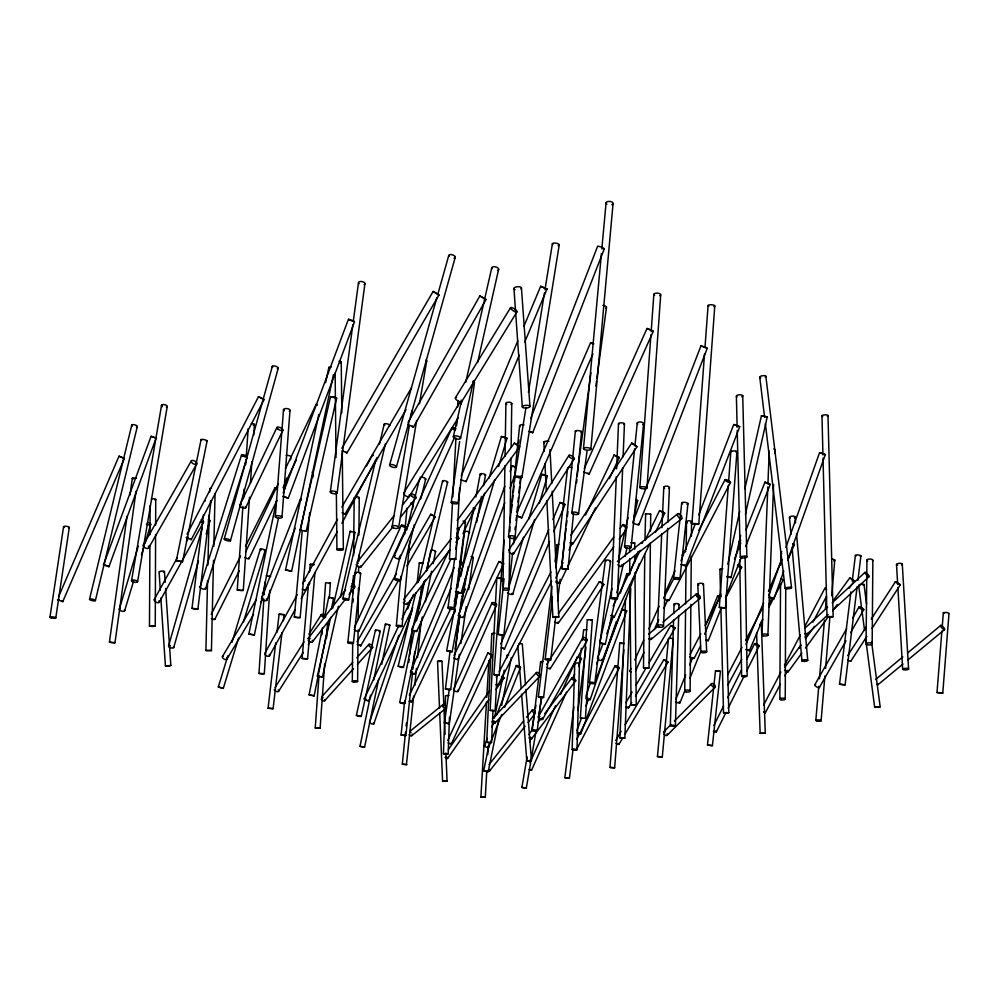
<?xml version="1.0" encoding="UTF-8"?>
<svg xmlns="http://www.w3.org/2000/svg" width="999" height="999" viewBox="0 0 999 999"><rect width="100%" height="100%" fill="white"/><g stroke="black" fill="none" stroke-linecap="round" stroke-linejoin="round"><path stroke-width="1.5" d="M491.545 742.557L486.688 742.357L491.545 742.594L493.007 710.501L490.284 710.426L495.179 710.689L496.99 674.874M149.912 545.417L149.475 626.086L152.859 626.473L155.257 625.986L155.594 534.54M155.632 525.362L155.744 499.375M468.256 566.558L452.16 651.698L450.274 651.823L446.653 650.699L457.917 591.445M502.272 634.715L499.275 675.087L495.529 675.349L493.868 674.662L504.008 540.047M675.124 627.946L670.779 625.436L675.112 627.984L635.601 695.878M785.239 698.963L785.751 587.474M103.534 564.735L151.086 436.301L156.106 438.086L108.941 566.708L103.409 564.922M149.962 534.715L150.112 505.656M779.819 699.163L780.556 583.703M780.681 565.022L780.756 552.572M149.475 626.086L155.207 625.911M357.617 681.418L358.054 631.593M358.166 619.143L358.441 587.999M358.591 572.439L358.641 566.208M358.678 561.538L358.741 555.307M358.916 535.077L359.253 497.714M690.122 691.233L690.858 604.395M690.908 598.201L691.271 556.331M691.445 536.176L691.558 522.215M872.164 644.005A3.059 1.074 1.5 0 0 867.731 642.881A3.059 1.074 1.5 0 0 867.432 644.742A3.059 1.074 1.5 0 0 872.164 644.005L872.864 560.339M302.21 589.21L305.344 590.334L304.97 589.622M352.31 681.48L352.697 642.557M353.122 602.072L353.147 598.95M353.209 592.732L353.246 589.61M353.296 584.939L353.384 575.599M353.596 555.357L354.183 497.739M643.493 667.844L644.78 554.408M644.942 540.422L645.654 513.811L650.711 514.098L650.499 531.293M643.543 667.906L649.063 668.006L650.374 543.731M684.727 690.809L685.564 610.177M685.639 603.983L686.038 565.222M686.201 549.712L686.488 521.803M866.058 643.731L866.932 560.114M509.09 589.248A3.084 1.011 0.9 0 0 504.607 588.236A3.084 1.011 0.9 0 0 504.345 589.972A3.084 1.011 0.9 0 0 509.09 589.248L509.852 536.201M509.915 531.518L509.989 526.848M510.052 522.165L510.976 458.204M511.126 447.277L511.75 403.608M218.344 686.937L223.339 688.373L218.306 686.987L227.859 655.769M502.947 589.073L504.907 465.809M505.057 456.443L505.906 403.396M745.616 546.54L770.329 484.203L764.997 482.117L766.27 483.017M670.741 625.536L649.088 662.737M499.275 675.087L493.906 674.575M211.426 650.561L205.894 650.524L207.567 580.519M207.929 564.959L209.128 515.172M209.678 491.833L209.74 488.611L211.351 488.236M211.426 650.524L213.511 560.302M213.836 546.303L215.072 493.419M452.16 651.698L446.653 650.699M566.495 692.17L531.53 770.229L530.931 769.53M574.737 663.561L572.165 749.5L574.363 750.212L576.997 749.774L579.457 663.836M673.588 619.717L670.304 725.611L673.214 726.348L675.386 725.973L678.671 615.446M678.858 609.215L678.995 604.557M673.776 613.498L674.063 604.158M449.013 695.404L445.542 695.766L443.431 753.646L444.655 754.07L448.164 753.82L449.463 717.232M767.906 635.327L773.576 484.453M774.749 453.346L774.862 450.237M548.276 659.103L543.581 697.489L539.785 697.477L538.361 696.803L551.972 586.288M625.536 599.075L619.929 737.861L624.825 738.236L630.769 588.511M762 634.652L767.806 486.925M767.931 483.816L769.218 451.161M617.407 598.588A3.084 0.662 2.5 0 0 612.924 597.777A3.084 0.662 2.5 0 0 612.649 598.913A3.084 0.662 2.5 0 0 617.407 598.588L622.677 467.669M623.114 456.755L624.437 424.013M854.407 580.993L849.812 577.834L854.407 580.993L848.975 588.436M264.073 399.575L258.479 396.628L264.098 399.55L191.246 539.672L190.809 538.973M611.263 598.226L616.308 476.598M616.633 468.806L618.506 423.588M663.486 626.373L667.682 528.296M667.944 522.065L669.405 487.812M657.579 625.786L661.688 533.941M661.962 527.722L663.773 487.25M165.185 582.305L164.448 571.528C163.611 570.591 158.267 571.041 159.665 572.165M486.7 742.307L491.783 633.853M487.799 652.996L492.107 655.007L487.824 652.971L447.814 740.396M490.159 710.426L496.79 578.046L501.81 578.259L501.685 581.443M449.463 559.015L452.46 503.171M452.797 496.978L455.956 438.037M456.618 425.624L456.955 419.418M457.617 407.005L457.954 400.811M459.64 488.036L455.831 559.365L449.513 559.003L455.819 559.34M543.581 697.489L538.399 696.74M637.062 446.665L631.693 443.131L637.062 446.665L572.739 543.98L572.102 542.981M486.476 702.097L480.894 797.027L485.277 797.314L486.775 771.328M487.749 754.52L488.186 746.89M486.738 697.477L488.911 660.476M164.448 571.54L163.424 572.027M269.742 590.322L264.31 673.726L262.312 673.9L258.966 673.463L263.861 599.213M264.161 594.58L264.972 582.205M249.513 497.327L243.281 590.421L241.271 590.596L237.25 590.072L242.907 506.343M243.444 498.588L244.068 489.273M245.742 464.435L246.066 459.777M246.266 456.68L248.164 428.733M250.449 483.354L251.898 461.638M253.671 435.252L254.395 424.388M320.105 728.271L315.234 727.996L318.956 675.986M321.903 634.727L322.227 630.157M323.214 616.408L325.612 582.767L330.382 583.066L329.42 583.416M324.663 663.985L320.117 728.221L315.247 727.946M326.498 638.024L327.472 624.288M329.308 598.339L330.382 583.066M580.332 717.956L587.262 619.755L590.784 619.842L592.32 620.092L585.402 718.343L580.369 717.956L581.118 718.031M646.965 488.049A3.559 1.036 3.8 0 0 641.745 486.763A3.559 1.036 3.8 0 0 641.52 488.561A3.559 1.036 3.8 0 0 646.965 488.049L660.689 294.917M459.54 615.933L450.686 689.597L449.375 689.847L445.442 689.023L450.099 650.661M639.872 487.462L650.923 334.74M651.161 331.631L653.858 294.293M282.005 517.245A3.359 1.236 4.5 0 0 277.123 515.759A3.359 1.236 4.5 0 0 276.86 517.882A3.359 1.236 4.5 0 0 282.005 517.245L289.972 410.389M714.784 306.069L698.813 524L695.729 524.288L691.957 523.513L704.532 353.771M704.982 347.54L708.091 305.507M728.333 485.189L719.292 607.404L725.436 607.892M728.571 482.08L730.868 451.024L735.901 450.936L736.95 451.461L725.449 607.941L719.342 607.517M275.324 516.62L283.516 409.615M610.064 767.494L614.647 767.806L623.863 649.75M210.951 501.498L197.902 608.99L195.217 609.303L192.008 608.329L203.496 514.597M623.925 643.231L619.742 643.094L609.977 767.407L614.647 767.806M619.942 737.924L624.825 738.236M662.275 757.08L657.442 756.505L668.481 638.448L670.978 638.211L673.239 638.923L662.275 757.08L657.454 756.555M937.062 692.444L942.769 693.144L937 692.544L941.882 631.068M942.244 626.46L943.343 612.637L947.214 612.449L948.575 613.448M942.769 693.144L949.013 613.249M821.103 720.716L824.887 676.086M825.549 668.381L829.882 617.432C839.709 616.358 820.916 616.208 829.944 617.482M900.349 584.752L895.391 581.755L900.349 584.752L871.977 628.496M308.479 584.403L302.11 658.466L306.506 658.915L307.58 658.841L314.947 572.439M309.54 572.052L310.214 564.26L314.185 564.323M468.656 589.672L473.314 557.342L471.041 556.505M815.821 720.391L818.755 686.463M819.417 678.746L824.475 620.129M825.411 609.328L826.473 596.99M831.73 595.729L834.764 560.077M165.609 588.461L170.841 665.484L168.756 666.046L165.409 665.908L160.851 598.039M402.11 626.311A2.897 0.624 4.9 0 0 397.902 625.386A2.897 0.624 4.9 0 0 397.664 626.448A2.897 0.624 4.9 0 0 402.11 626.311L409.727 541.158M412.637 508.653L413.049 504.02M302.235 530.856L294.318 617.157L297.889 617.769L300.125 617.619L309.665 512.787M312.887 477.347L313.162 474.263M396.341 625.824L400.824 576.311M404.607 534.527L406.993 508.216M590.846 449.275A3.696 1.274 5 0 0 585.576 447.627A3.696 1.274 5 0 0 585.089 449.787A3.696 1.274 5 0 0 590.846 449.275L613.061 203.571M583.491 448.526L601.423 253.521M601.835 248.913L606.068 202.859M450.686 689.597L445.492 688.923M663.86 659.665L667.994 662.112L663.885 659.627L625.099 724.725M515.047 537.4A3.297 1.386 5.7 0 0 510.252 535.701A3.297 1.386 5.7 0 0 509.977 538.086A3.297 1.386 5.7 0 0 515.047 537.4L521.091 475.836M413.686 696.091L406.418 764.685L402.322 764.223L405.494 732.205M406.094 726.111L406.393 723.064M414.735 685.389L416.421 668.418M417.482 657.604L420.991 622.102M573.513 513.548L568.019 569.155L563.249 569.068L561.688 568.506L572.439 460.414M572.752 457.33L575.362 431.068M576.573 482.667L576.873 479.57M577.185 476.486L581.605 431.693M680.781 564.472L685.814 566.058L739.722 426.748L733.691 424.5L739.66 426.698M508.479 536.738L519.592 425.949M631.093 547.502L643.593 423.851M624.55 546.653L634.615 448.863M634.927 445.816L637.275 423.039M895.379 581.818L871.278 619.093M347.827 642.619L355.144 572.877M353.421 643.144A2.822 0.637 5.5 0 0 349.438 642.145A2.822 0.637 5.5 0 0 349.013 643.219A2.822 0.637 5.5 0 0 353.421 643.144L360.664 573.314M404.67 701.036L401.074 735.052L405.894 735.526L412.587 672.127M408.753 662.374L409.091 659.278M409.415 656.193L412.175 630.119M417.182 582.767L419.28 562.912L423.077 563.111M412.912 669.03L414.697 652.022M419.38 607.679L421.316 589.348M502.922 589.597L498.126 634.402L502.884 635.164L503.858 635.027L512.562 553.109M513.548 543.831L514.198 537.649M515.022 529.92L515.347 526.835M516.008 520.654L516.333 517.557M516.995 511.376L517.482 506.743M517.981 502.11L518.469 497.477M518.956 492.832L519.617 486.65M519.942 483.566L520.604 477.385M503.246 586.513L504.07 578.783M511.176 512.35L512 504.62M512.337 501.535L512.986 495.354M513.324 492.257L513.986 486.076M514.485 481.443L514.972 476.81M516.62 461.363L516.958 458.266M518.606 442.819L518.943 439.722M673.588 578.184L681.73 502.897M679.932 578.708L687.974 503.533M707.467 745.029L715.496 670.741L718.606 671.028L720.441 671.328L712.412 745.666L707.554 745.067L712.374 745.641M273.102 708.691L281.943 632.817M283.354 620.754L284.053 614.697L279.108 614.235L276.96 632.28M550.736 659.927A2.797 0.637 6.8 0 0 546.703 658.865A2.797 0.637 6.8 0 0 546.453 659.939A2.797 0.637 6.8 0 0 550.736 659.927L555.781 616.533L558.841 617.007L552.185 491.258M557.579 601.023L560.102 579.333M561.363 568.481L566.008 528.496M566.358 525.424L566.895 520.804M567.432 516.196L567.969 511.588M268.082 708.204L273.039 708.666L268.082 708.216L275.724 642.844M545.192 659.228L552.459 597.252M555.919 567.807L567.632 467.932M460.464 608.241L461.588 598.95M454.745 612.287L455.119 609.228M455.494 606.131L457.18 592.195L455.482 591.583L457.092 591.845M457.742 587.549L464.498 531.818M537.212 730.956A2.498 0.674 7.1 0 0 533.628 729.907A2.498 0.674 7.1 0 0 533.379 731.043A2.498 0.674 7.1 0 0 537.212 730.956L541.258 697.552M532.267 730.306L538.773 677.16M539.135 674.125L540.621 661.975M555.007 561.725L557.08 544.842A2.547 0.774 7 0 1 558.866 544.33M845.067 684.852L839.41 684.153L845.079 684.964L857.13 586.6M857.879 580.456L860.901 555.906M839.51 684.327L850.898 591.895M852.209 581.293L855.406 555.531M573.876 706.768L564.847 777.634L569.418 778.283L573.114 749.013M577.984 710.489L585.963 647.315M578.983 666.72L581.331 648.226M582.317 640.534L583.691 629.745L586.975 629.67M594.792 683.353A2.722 0.674 7.7 0 0 590.958 682.192A2.722 0.674 7.7 0 0 590.559 683.304A2.722 0.674 7.7 0 0 594.792 683.353L610.564 561.363M589.422 682.554L605.344 560.601M291.621 571.178L285.502 569.892L291.621 571.153L333.441 374.65M337.163 492.719L364.935 283.479M330.319 492.12L352.872 324.488M358.466 282.892L353.284 321.403C357.867 322.377 344.742 317.445 350.037 320.142M453.871 608.616A2.985 1.074 7.6 0 0 449.65 607.067A2.985 1.074 7.6 0 0 449.25 608.891A2.985 1.074 7.6 0 0 453.871 608.616L465.434 522.552M578.571 513.811A3.422 1.174 7.7 0 0 573.701 512.087A3.422 1.174 7.7 0 0 573.276 514.073A3.422 1.174 7.7 0 0 578.571 513.811L587.112 450.686M595.854 386.014L596.478 381.406M596.89 378.321L606.468 307.492M245.492 546.291L274.887 487.899L276.149 488.161M458.029 503.309L474.475 382.654M447.964 607.842L454.72 558.229M455.956 549.138L458.841 527.934M571.79 512.849L590.958 372.777M127.023 516.321L109.428 642.045L112.05 642.719L114.985 642.744L136.001 491.358M451.236 502.472L459.615 441.558M129.995 494.967L132.343 478.196M525.524 684.827L522.29 643.793L519.018 643.606M459.328 654.32L449.338 723.588L448.676 723.688L444.418 722.939L449.313 689.06M455.119 649.05L460.027 615.184M460.914 609.04L465.384 578.259M460.889 643.543L466.208 606.605M55.794 617.882L69.281 527.46M49.95 617.27L63.561 526.785M611.987 588.386L599.712 642.682L601.186 643.518L605.332 644.005L615.534 598.738M182.517 561.738L176.299 560.576L182.53 561.775L207.093 441.046M521.903 477.46L559.228 244.88M380.169 631.343L361.263 716.42L358.479 716.295L356.368 715.334L375.412 630.207M514.872 476.386L525.961 407.642M528.421 392.37L544.455 292.894M544.954 289.835L552.36 243.881M745.754 649.587L749.375 650.774L762.774 619.155M564.872 777.721L569.418 778.258M137.587 581.705A3.097 1.061 8.7 0 0 133.279 580.032A3.097 1.061 8.7 0 0 132.755 581.818A3.097 1.061 8.7 0 0 137.587 581.705L167.195 406.68M398.651 527.447L416.67 420.517M419.493 403.721L426.698 360.951M131.543 580.569L161.563 405.244M392.095 526.61L409.29 425.824M410.864 416.658L411.9 410.552M521.89 787.399L527.085 756.992M529.695 741.782L530.469 737.225M531.518 731.143L534.89 711.375M535.414 708.341L535.939 705.294M526.298 788.174L536.176 730.394M539.023 713.661L541.883 696.94M373.726 680.082L385.314 624.2L386.788 624.088L389.872 625.112L381.755 664.31M605.332 644.005L599.762 642.619M285.489 468.593L316.159 404.383L317.245 404.545M361.276 716.395L356.393 715.296M460.814 576.248L473.264 510.714M475.874 496.978L480.219 474.1M476.623 522.315L481.518 496.378M483.541 485.701L485.564 475.012M768.743 597.34L773.925 598.851L783.79 571.141M322.49 627.822L309.078 694.842L314.161 695.779M324.625 617.17L328.696 597.302L333.591 598.314L331.468 609.015M314.161 695.804L329.345 619.667M414.26 631.281L399.7 702.459L402.522 703.533L404.732 703.471L422.315 616.957M425.399 601.735L431.593 571.278M433.141 563.661L435.614 551.485M498.588 720.516L488.211 771.64L487.15 771.802L483.691 770.729L489.21 743.681M493.206 724.138L493.818 721.128M494.43 718.131L504.22 670.129M506.68 658.129L507.317 655.044L508.778 654.845M501.635 705.506L511.376 657.504M176.336 560.539L201.086 439.585M416.433 620.654L424.525 581.068M426.698 570.417L430.744 550.624M498.876 561.538L503.683 563.811L498.901 561.5L453.996 655.631M248.851 634.015L254.395 634.977L248.851 634.015L276.386 501.311M254.395 634.902L278.571 517.644M283.916 491.758L286.738 478.059M290.509 459.79L291.134 456.743M364.573 747.227L359.965 746.303L364.61 747.152L378.633 679.395M360.002 746.241L370.592 695.142M943.331 612.737L944.142 613.186M285.539 569.992L318.806 414.473M325.612 382.704L328.846 367.57M572.152 749.587L574.625 749.05L576.997 749.774M310.202 564.335L313.861 564.934M317.395 676.086L330.694 617.282M332.729 608.241L350.112 531.356L355.032 532.467L340.384 597.302M321.228 676.723L322.352 677.222L338.349 606.343M460.564 438.211L473.538 380.619M477.647 362.437L498.626 269.343M618.818 558.229L628.034 517.507M616.883 592.707L623.351 564.035M625.049 556.493L627.085 547.44M633.878 517.257L637.624 500.661M727.771 564.198L739.735 511.438M744.879 488.748L761.438 415.684L767.257 416.833L745.441 514.248M300.15 530.082L330.544 396.603L333.816 397.09L336.651 398.102L306.156 531.431L300.162 530.107L301.248 529.782M453.309 436.825L461.575 400.474M465.709 382.305L491.695 268.044M726.71 576.823L731.031 577.559L740.646 535.364M342.807 598.638L375.537 460.701M379.495 444.031L384.165 424.325M348.639 599.775L385.502 443.593M415.759 592.807L398.164 666.171L401.148 667.394L403.471 667.369L423.838 581.918M426.348 571.403L447.627 482.192M95.38 600.611A3.009 0.749 12 0 0 91.284 599.013A3.009 0.749 12 0 0 90.684 600.212A3.009 0.749 12 0 0 95.38 600.611L137.275 426.623M418.269 582.317L442.532 481.131M89.523 599.25L131.756 425.062M866.583 604.045L863.973 584.353L859.689 584.477M576.947 732.929L580.719 733.953L626.723 610.926L622.202 609.19L626.71 610.938M400.424 580.619A3.097 0.824 13.9 0 0 396.166 578.796A3.097 0.824 13.9 0 0 395.691 580.157A3.097 0.824 13.9 0 0 400.424 580.619L414.373 524.65M420.791 498.913L425.699 479.233M394.455 579.058L400.437 555.182M406.793 529.82L419.518 479.095M398.164 666.171L403.471 667.369M439.51 708.116L437.55 661.413L438.998 660.988L441.958 661.226L443.818 704.807M530.694 418.593L597.702 246.091L601.498 247.065L604.333 248.689L532.717 432.729L529.845 431.618M483.691 770.729L488.211 771.64M760.689 624.1L761.325 623.763L765.296 733.241L760.152 733.278L756.605 633.291M230.419 540.796L278.184 368.419M57.492 599.862L62.775 601.66L124.388 458.429L119.056 456.181M224.263 538.873L272.34 366.321M396.441 466.808L455.269 257.168M389.548 465.222L436.863 297.602M437.712 294.618L448.701 255.707M168.494 646.266L202.135 528.234M173.726 647.527L198.489 560.963M206.169 534.103L210.015 520.666M509.078 586.55L523.476 537.2M528.708 519.255L541.795 474.388L542.632 474.35L547.365 476.061L539.448 503.046M512.749 594.293L534.627 519.505M550.187 668.693L603.821 584.565L602.172 582.792L599.4 581.643L546.653 664.51M456.356 588.548L484.565 493.219M488.986 478.296L501.423 436.463L507.017 438.149L498.613 466.521M457.13 592.207L461.101 593.169L494.63 479.957M119.318 609.103L138.249 546.128M124.675 610.639L133.554 581.293M141.496 555.007L144.131 546.291M145.017 543.381L150.724 524.475M631.68 443.194L570.866 535.364M231.93 642.419L260.414 548.975M223.277 688.436L238.574 638.049M243.531 621.74L265.135 550.599M555.919 616.608L552.897 617.32L558.841 617.007M306.193 531.356L305.207 530.656M682.092 555.282L684.04 551.011L685.764 551.386M619.742 643.181L623.875 643.706M495.941 684.777L497.939 685.302L551.71 581.231M200.037 587.15L241.521 455.007M205.694 588.723L247.29 456.743M559.165 582.704L559.677 583.516L566.333 569.492M585.901 696.353L590.334 683.066M596.74 663.86L598.226 659.44M609.552 625.474L612.512 616.608M620.404 592.981L626.81 573.788M590.209 699.562L616.42 621.291M369.605 722.052L398.826 635.414M407.729 608.99L410.701 600.174M373.888 723.825L412.137 610.751M458.616 529.133L519.592 446.89L517.969 445.154L514.398 443.094L457.167 520.442M768.818 595.454L781.755 559.04M785.901 547.39L819.567 452.684M787.949 559.49L825.336 454.557L819.655 452.647L825.261 454.582M458.379 615.396L504.82 486.188M510.052 471.665L512.137 465.846L515.959 466.945M463.499 617.419L504.82 502.709M510.052 488.186L514.76 475.112M576.748 730.793L581.605 717.769M585.938 706.193L588.636 698.95M595.666 680.132L622.177 609.278M849.774 577.897L832.604 601.498M283.142 493.131L348.464 319.193M288.249 498.289L354.558 321.703M597.989 656.83L602.946 643.831M606.793 633.728L613.398 616.395L614.223 616.995L650.087 543.206M629.345 574.5L638.149 551.398M602.434 660.314L639.41 563.536M632.792 522.34L700.961 345.841L705.057 347.14L707.28 348.226L638.873 524.75M680.981 560.901L695.416 523.513M698.751 514.885L733.716 424.55M495.954 689.535L504.058 677.984L502.047 676.011M261.538 598.351L300.474 499.001M266.858 600.137L295.155 528.246M531.555 770.217L528.995 769.492M704.62 634.278L720.716 593.706M734.502 558.928L740.833 542.994M746.003 529.945L764.959 482.18M705.794 639.835L708.229 640.734L721.478 607.417M725.499 597.277L741.595 556.68M484.428 745.454L487.275 738.323M491.82 726.922L494.093 721.216M496.366 715.521L516.246 665.634M488.611 747.302L501.71 714.522M504.557 707.392L520.504 667.482A2.335 0.687 21.9 0 0 517.557 665.571A2.335 0.687 21.9 0 0 517.032 666.658A2.335 0.687 21.9 0 0 520.529 667.432M675.786 699.425L685.689 674.924M689.76 664.834L692.669 657.629M706.018 624.6L717.619 595.916M679.944 702.809L684.615 691.283M689.872 678.309L700.973 650.923M191.271 539.647L186.251 537.599M572.689 544.005L569.992 542.819M461.238 475.986L517.807 340.884M523.826 326.511L540.671 286.276L547.04 289.036L543.968 287.612M460.639 479.645L466.071 481.668L519.243 355.157M524.675 342.22L547.002 289.023M410.489 672.065L454.27 567.544M415.06 674.188L451.111 588.274M458.329 571.091L461.988 562.412L459.977 561.063M541.758 474.438L547.227 476.161M500.799 643.955L548.738 529.482M552.909 519.542L560.039 502.485L562.587 503.484M502.922 647.889L504.532 648.95L549.537 541.533M553.708 531.58L565.022 504.57M746.041 644.28L763.636 602.684M768.493 591.208L781.842 559.652M768.855 604.807L771.89 597.639M787.699 560.339L794.38 544.555L792.744 543.743M473.301 557.417L472.102 557.654M58.579 596.728L119.006 456.206L124.338 458.454M516.995 512.437L590.634 342.632L593.843 343.756M516.358 515.684L521.665 517.919L592.944 353.783M192.008 608.329L197.902 608.965M453.758 689.06L492.095 602.747M458.091 691.383L496.553 605.082M584.315 468.419L647.027 328.421L652.01 330.482L653.309 331.256L589.173 474.05L588.024 473.026M529.982 762.749L555.519 705.681M560.526 694.492L577.459 656.718L581.518 658.566L579.02 664.198M572.752 678.184L574.625 673.988M394.068 556.268L451.923 428.009M630.819 672.002L629.682 671.34L630.943 668.481M634.79 659.989L643.731 640.184M648.851 628.858L659.078 606.218M664.834 593.481L675.062 570.841M635.726 670.666L644.043 652.272M654.258 629.62L658.741 619.705M663.848 608.379L667.682 599.887M399.762 558.391L454.57 437.437M451.386 743.843L492.095 655.032M354.433 627.609L401.361 525.274M358.941 630.931L406.568 527.36M561.688 568.506L568.019 569.155M880.181 706.842L874.662 707.379L880.181 706.83L871.59 641.907M364.223 698.913L398.564 626.148M401.823 619.243L413.561 594.393M368.181 700.424L368.606 701.123L412.774 607.629M421.253 589.672L425.437 579.944M555.756 578.084L563.024 562.687M568.968 550.099L572.265 543.106M585.476 515.109L614.173 454.957L619.305 457.505L609.353 478.533M411.875 629.008L448.888 550.786M456.818 534.028L458.803 529.832M416.608 631.455L451.036 558.828M462.949 533.678L474.925 508.491L473.963 507.629M567.657 566.695L595.454 507.917M239.772 505.207L276.923 427.472M245.579 552.072L278.159 483.928M409.328 695.404L450.861 608.354M454.208 601.336L458.229 592.907M411.576 701.822L455.182 610.551M461.888 596.503L465.284 589.398L463.074 587.899M457.929 659.44L503.621 563.873M245.654 507.792L282.917 430.194M249.088 558.591L277.023 500.274M283.017 487.774L296.341 459.927M613.161 606.068L640.247 550.299M645.566 539.348L659.54 510.601L664.722 513.074L659.565 510.626M655.406 532.255L664.722 513.086M237.25 590.072L243.294 590.397M713.898 725.424L723.551 706.031M727.684 697.714L741.458 670.004M746.977 658.928L754.557 643.681M716.358 731.792L726.023 712.387M728.096 708.241L743.98 676.373M746.74 670.829L759.178 645.891A2.56 0.649 26.3 0 0 756.006 643.731A2.56 0.649 26.3 0 0 755.431 644.705A2.56 0.649 26.3 0 0 759.165 645.941M211.201 614.36L240.597 556.018M214.797 619.343L239.285 570.791M670.317 725.574L673.276 725.149L675.424 725.923M496.303 677.372L497.727 674.612M499.15 671.852L550.924 572.065M187.063 534.165L258.541 396.603M663.885 597.589L673.85 578.396M698.738 530.419L725.049 479.707M576.623 739.422L615.022 665.883M669.105 600.362L730.481 482.517A3.059 0.812 26.7 0 0 726.81 479.832A3.059 0.812 26.7 0 0 725.998 480.981A3.059 0.812 26.7 0 0 730.481 482.517M690.047 654.457L700.823 633.791M705.132 625.524L720.928 595.217M727.734 674.712L742.032 647.327M745.604 640.484L762.037 608.99M727.747 685.214L741.708 659.34M759.59 625.112L761.738 621.003M768.88 607.305L783.179 579.919L780.731 578.496M577.135 748.363L619.143 668.106A2.348 0.749 27.8 0 0 616.408 665.883A2.348 0.749 27.8 0 0 615.709 666.995A2.348 0.749 27.8 0 0 619.143 668.106M694.13 658.329L700.611 645.928M725.811 597.702L741.645 567.395M763.648 704.994L780.931 672.04M784.527 665.172L800.374 634.964M804.694 626.735L824.849 588.286L826.598 589.123M165.409 665.883L170.841 665.459M763.686 712.225L765.284 712.899L780.469 684.028M784.802 675.786L787.674 670.292M799.212 648.314L800.649 645.566M804.969 637.325L807.13 633.204M812.899 622.215L826.598 596.116M730.868 451.024L731.743 451.598M302.535 583.566L337.5 519.33M366.508 466.021L372.49 455.007L373.176 455.219M305.432 590.197L337.4 531.48M341.87 523.289L377.147 457.417M736.912 451.548L735.726 451.898M154.133 599.775L177.36 557.604M186.351 541.283L187.849 538.561M159.266 602.235L203.559 522.102A2.91 1.199 27.7 0 0 201.274 519.63M264.885 653.184L297.265 594.692M269.443 655.844L295.13 609.665M301.174 598.788L309.478 583.853M538.374 716.708L582.854 637.674M542.582 719.33L587.2 640.347A2.56 1.111 29.6 0 0 584.39 637.549A2.56 1.111 29.6 0 0 583.441 639.21A2.56 1.111 29.6 0 0 587.25 640.272M143.344 545.029L191.284 460.926M408.054 422.427L479.87 295.904L484.278 298.376L486.026 299.55L413.411 427.185L407.742 424.275M814.709 684.939L846.603 628.796M852.759 617.956L858.928 607.105M819.355 687.562L846.003 640.784M850.611 632.692L863.773 609.59M148.714 547.827L196.803 463.911A3.134 1.548 28.8 0 0 193.356 460.502A3.134 1.548 28.8 0 0 191.983 462.799A3.134 1.548 28.8 0 0 196.766 463.948M357.043 641.833L396.453 573.651M408.166 553.396L430.806 514.21L435.339 516.87L430.769 514.31M357.217 644.405L360.664 645.878L397.752 581.768M406.943 565.884L435.277 516.908M625.886 702.684L632.08 692.032M635.938 685.376L646.003 668.069M341.845 448.276L433.141 291.433L439.011 295.005M342.195 450.561L346.953 452.984L438.986 294.992L433.191 291.483M628.621 707.866L631.73 702.534M863.96 584.49L863.036 584.902M341.82 507.08L411.526 387.712M344.942 514.235L406.006 409.702M222.502 656.443L256.144 599.912M615.709 740.484L621.191 731.293M226.885 659.165L253.546 614.522M260.614 602.709L262.962 598.763M618.98 744.243L622.901 737.674M625.249 733.728L667.994 662.112M443.431 753.671L448.151 753.721M455.432 397.764L510.564 307.692M461.65 401.735L516.982 311.813A3.809 1.111 32.4 0 0 512.699 307.929A3.809 1.111 32.4 0 0 511.625 309.54A3.809 1.111 32.4 0 0 516.995 311.8M403.783 492.894L460.064 402.048A3.397 1.311 32.2 0 1 461.975 401.998M409.303 496.416L458.404 417.557M275.125 687.424L303.971 641.932M308.916 634.14L321.278 614.647M508.678 550.262L569.03 455.307M278.534 691.358L303.309 652.422M308.266 644.63L309.915 642.032M513.561 553.808L574.125 458.941A3.159 1.149 32.5 0 0 570.966 455.507A3.159 1.149 32.5 0 0 569.58 456.993A3.159 1.149 32.5 0 0 574.188 458.878M847.714 655.531L866.245 626.885M850.786 661.226L866.895 636.351M441.933 661.276L437.55 661.438M645.229 514.01L645.854 514.41M603.821 584.565L599.363 581.668M650.686 514.21L649.874 514.485M399.7 702.497L404.745 703.396M448.414 749.462L489.61 690.721M445.017 757.442A2.235 0.662 35.4 0 0 447.502 758.516L488.773 699.75M580.719 733.915L578.808 732.766M558.341 613.586L613.736 537.112M620.104 528.334L622.827 524.575M558.229 623.176L613.736 546.74M619.193 539.223L626.473 529.195M784.64 667.444L800.948 645.029M805.469 638.798L814.535 626.348M788.236 671.728L801.847 653.071M805.481 648.089L828.159 616.995M832.679 610.789L837.212 604.582M480.906 797.09L485.277 797.289M528.758 734.64L532.504 729.707M538.136 722.302L540.946 718.606M544.705 713.673L571.89 677.921M531.53 738.773L575.686 680.856A2.398 0.849 37.5 0 0 573.301 678.084A2.398 0.849 37.5 0 0 572.377 679.22A2.398 0.849 37.5 0 0 575.686 680.856M294.305 617.107L300.112 617.569M308.042 638.648L345.529 589.909M312.4 641.882L345.279 599.313M349.038 594.455L354.682 587.15M403.646 599.562L451.198 538.761M407.317 604.17L450.099 549.625M455.881 542.257L458.766 538.573A2.935 1.024 38 0 0 457.03 536.001M521.603 694.243L526.798 760.838L531.493 760.476L526.81 760.901M357.118 562.237L393.781 516.008M402.46 505.057L411.151 494.105M489.085 764.535L523.638 720.903M526.51 717.27L532.28 710.002M489.56 770.966L525.149 726.173M528.034 722.539L534.765 714.073M360.851 567.07L392.744 526.997M400.487 517.282L415.946 497.852M504.02 678.046L501.411 676.785M109.44 642.07L115.022 642.719M498.139 634.427L503.833 634.952M321.953 696.503L352.709 662.325M356.743 657.841L368.831 644.392M324.663 700.686L353.459 668.768M357.492 664.298L372.639 647.514M492.544 718.543L536.513 672.527M494.93 723.039L540.059 675.961A2.473 1.136 44 0 0 538.086 672.689A2.473 1.136 44 0 0 536.713 674.1A2.473 1.136 44 0 0 540.059 675.961M604.32 248.726L602.984 248.601M360.701 645.854L359.965 644.842M663.586 731.967L671.091 724.412M674.313 721.166L711.55 683.703M667.157 735.276L715.247 687.112A2.522 1.311 44.5 0 0 713.311 683.728A2.522 1.311 44.5 0 0 711.688 685.326A2.522 1.311 44.5 0 0 715.184 687.175M333.566 598.389L332.093 598.376M691.982 523.439L698.825 523.963M519.592 446.878L514.398 443.144M805.007 628.171L827.659 607.105M832.179 602.884L865.022 572.34M806.643 634.515L828.208 614.51M832.754 610.302L869.08 576.623A2.96 0.724 45.3 0 0 866.52 573.039A2.96 0.724 45.3 0 0 865.521 573.801A2.96 0.724 45.3 0 0 869.118 576.598M389.847 625.174L389.198 625.312M613.873 455.057L619.28 457.542M765.271 733.291L760.139 733.366M648.613 634.19L658.166 626.148M662.936 622.127L696.353 593.968M651.136 639.348L700.187 598.214M447.053 781.106L442.594 781.33L447.077 781.093L445.891 753.059M875.524 679.595L902.809 656.93M907.554 652.984L940.758 625.386M877.959 684.74L902.921 664.06M907.679 660.127L944.542 629.62A2.835 0.837 47.6 0 0 942.332 626.036A2.835 0.837 47.6 0 0 941.095 626.848A2.835 0.837 47.6 0 0 944.53 629.62M410.102 731.143L442.994 704.582M411.825 735.664L445.966 708.229M617.357 561.6L677.722 513.798M621.191 566.346L681.693 518.693A3.159 1.474 51.3 0 0 679.844 514.31A3.159 1.474 51.3 0 0 677.659 515.671A3.159 1.474 51.3 0 0 681.618 518.756M336.638 398.126L330.519 396.678M258.978 673.413L264.31 673.676M444.418 722.889L449.338 723.576M649.038 667.919L643.606 667.807M501.798 578.359L498.988 578.433M512.137 465.846L515.946 467.607M279.096 614.16L284.028 614.672M474.862 508.541L473.114 508.091M402.322 764.173L406.905 764.585M466.133 481.643L465.771 481.031M723.538 712.762L728.82 712.724L725.749 596.915M461.888 562.512L459.565 561.962M559.677 583.516L555.881 582.242M465.234 589.485L463.061 588.873M312.974 473.039L312.15 472.152M592.32 620.129L590.909 620.154M728.771 712.786L723.538 712.824L720.891 607.979M302.123 658.428L307.555 658.828M314.098 695.816L309.128 694.904M317.432 676.086L320.229 676.473M633.928 543.194L634.715 542.981L634.752 549.238M368.506 701.148L364.148 699.038M266.209 575.774L270.654 576.361L269.193 576.71M589.035 474.113L583.703 471.99M629.682 671.303L631.331 671.877M794.355 544.58L792.781 544.08M504.445 648.988L501.036 647.839M630.893 542.707L634.715 542.944M629.932 585.014L631.056 704.969L636.238 704.969L634.977 572.602M581.443 658.616L577.459 656.83M405.844 735.539L401.123 735.052M767.469 416.958L763.636 416.271M322.265 677.235L317.395 676.161M707.205 348.239L700.973 345.904M722.814 568.756L719.867 569.255L720.779 569.617M720.366 671.328L716.832 670.953M636.263 704.957L631.131 704.982M423.114 563.461L421.016 563.274M364.46 698.863L366.171 699.337M492.944 710.526L495.167 710.676M506.93 438.174L503.084 437.137M57.805 599.462L59.353 599.8M497.977 578.346L496.79 578.084M716.258 670.878L715.609 670.766M587.799 619.88L587.287 619.767M653.221 331.243L647.04 328.484M151.136 436.338L156.543 438.336M419.992 563.124L419.33 562.949M726.685 576.423L728.771 576.873M354.92 532.442L354.258 532.305M614.148 616.982L610.826 615.471M351.124 531.605L350.075 531.356M769.592 596.915L770.704 597.215M762.849 416.096L761.463 415.721M540.709 286.326L543.706 287.687M728.97 576.923L731.031 577.559M104.708 564.947L106.443 565.471M211.413 650.511L205.894 650.524M210.389 489.011L209.753 488.723M457.28 591.895L461.101 593.169M769.03 484.028L767.744 483.616M329.707 597.889L328.596 597.439M386.501 624.862L385.314 624.263M783.079 579.895L780.756 578.833M186.888 536.95L188.399 537.549M502.897 437.075L501.373 436.513M555.881 581.043L557.929 581.93M283.254 496.316L287.15 497.777M352.61 321.166L351.086 320.579M529.058 431.281L532.679 432.704M705.744 639.697L708.191 640.721M517.644 515.984L521.69 517.869M562.474 503.596L564.947 504.52L560.077 502.522M282.967 496.453L287.737 498.026M107.567 565.909L108.941 566.67M485.889 299.525L479.882 295.979M593.418 344.168L591.82 343.419M684.028 564.947L684.74 565.284M772.627 597.939L773.925 598.813M507.879 655.681L507.292 655.182M611.575 615.546L613.423 616.483M825.973 588.898L824.874 588.311M748.176 649.874L749.387 650.686M684.902 565.372L685.814 566.021M685.214 551.985L684.003 551.061M591.346 343.181L590.609 342.682M763.711 711.812L765.321 712.836M342.083 512.837L344.742 514.198L343.281 512.999M276.211 488.961L274.912 488.012M62.025 600.936L62.787 601.623M317.12 405.244L316.159 404.458M531.456 760.439L525.886 689.385M373.089 455.606L372.452 455.069M412.2 426.011L413.411 427.11M345.979 452.06L346.94 452.884M497.24 684.44L497.964 685.189M741.633 676.385C748.85 678.421 746.753 673.776 741.633 676.385L739.747 559.715M833.166 616.733L827.996 415.534M858.603 585.077L864.56 630.469M865.559 638.036L874.674 707.392M765.846 376.248L791.545 587.587M759.777 377.36L764.61 417.432M765.346 423.588L785.189 588.486M795.029 516.808L795.566 522.927M796.515 533.628L807.729 660.252M789.485 517.569L790.946 534.378M792.145 548.126L801.947 660.863M517.807 645.629L521.128 688.161M521.428 287.887L529.97 406.531A3.859 1.374 -4.2 0 1 524.2 407.992A3.859 1.374 -4.2 0 1 524.213 405.619A3.859 1.374 -4.2 0 1 529.97 406.431M513.948 288.449L522.29 406.83M159.091 571.828L160.327 590.334M902.272 564.073L908.591 668.968A2.972 0.812 -1.9 0 1 904.095 669.867A2.972 0.812 -1.9 0 1 904.182 668.468A2.972 0.812 -1.9 0 1 908.603 669.055M896.515 564.535L897.701 584.552M897.876 587.637L902.671 669.293M549.987 449.625L551.773 483.541M543.818 442.058L544.293 451.311M544.942 463.648L546.378 491.408M546.853 500.661L552.897 617.245M703.458 584.078L706.693 651.847A2.897 0.837 -2.1 0 1 702.26 652.722A2.897 0.837 -2.1 0 1 702.434 651.261A2.897 0.837 -2.1 0 1 706.693 651.885M697.764 584.34L700.898 652.072M444.018 709.477L445.092 734.377M439.697 712.799L442.582 781.293M742.719 395.654L746.852 556.83M719.904 569.368L720.616 597.165M821.977 416.034L822.951 454.982M823.026 458.104L826.997 617.02M736.388 396.341L737.137 427.297M737.212 430.394L740.296 557.292M745.104 556.243L747.165 676.123M739.46 541.121L739.572 548.876M341.246 362.187L341.82 412.849M342.245 451.223L343.356 549.45A3.222 0.774 -0.6 0 1 338.486 550.199A3.222 0.774 -0.6 0 1 338.586 548.863A3.222 0.774 -0.6 0 1 343.356 549.5M335.14 373.014L336.001 457.53M336.351 491.858L336.938 549.6M634.815 555.469L634.877 561.7M629.582 547.639L629.632 552.31M629.682 558.541L629.832 574.113M831.73 559.115A2.585 0.887 4.7 0 1 834.59 559.852A2.585 0.887 4.7 0 1 833.703 560.864M575.511 664.173A2.373 0.699 1.9 0 1 575.337 663.174A2.373 0.699 1.9 0 1 578.696 663.224A2.373 0.699 1.9 0 1 578.858 664.223M674.874 604.894A2.498 0.787 1.9 0 1 674.662 603.771A2.498 0.787 1.9 0 1 678.184 603.821A2.498 0.787 1.9 0 1 678.396 604.932M781.755 553.271A2.622 1.111 0.3 0 1 781.767 551.498M856.131 556.031A2.797 0.762 6.6 0 1 856.193 554.957A2.797 0.762 6.6 0 1 860.077 555.369A2.797 0.762 6.6 0 1 860.201 556.455M897.639 565.159A2.897 0.974 -3 0 1 897.139 563.798A2.897 0.974 -3 0 1 901.26 563.461A2.897 0.974 -3 0 1 901.548 564.847M492.207 634.315A2.36 0.737 2.6 0 1 492.307 633.428A2.36 0.737 2.6 0 1 495.054 633.329M541.121 662.549A2.448 0.762 7.1 0 1 540.871 661.713A2.448 0.762 7.1 0 1 543.031 661.525M687.3 522.914A2.572 1.224 0.3 0 1 687.15 521.166A2.572 1.224 0.3 0 1 690.833 521.153A2.572 1.224 0.3 0 1 690.809 522.902M740.097 541.508A2.747 0.837 -1 0 1 740.808 540.222M790.109 518.031A2.822 1.036 -5.1 0 1 790.359 516.57A2.822 1.036 -5.1 0 1 794.23 516.296A2.822 1.036 -5.1 0 1 794.342 517.732M867.681 561.013A2.972 1.199 0.6 0 1 867.706 559.39A2.972 1.199 0.6 0 1 871.702 559.29A2.972 1.199 0.6 0 1 872.427 560.876M557.979 545.591A2.547 0.774 7 0 1 557.13 544.73M605.931 561.301A2.635 0.862 7.4 0 1 606.181 560.127A2.635 0.862 7.4 0 1 609.802 560.576A2.635 0.862 7.4 0 1 609.889 561.788M698.838 585.027A2.847 0.949 -2.5 0 1 698.388 583.703A2.847 0.949 -2.5 0 1 702.384 583.404A2.847 0.949 -2.5 0 1 702.834 584.715M773.763 448.913A2.86 1.299 1.2 0 1 774.749 450.412M822.726 416.521A3.034 0.962 -2.7 0 1 822.839 415.197A3.034 0.962 -2.7 0 1 827.035 414.997A3.034 0.962 -2.7 0 1 827.309 416.296M376.074 630.881A2.46 0.624 12.2 0 1 376.236 629.969A2.46 0.624 12.2 0 1 379.732 630.794A2.46 0.624 12.2 0 1 379.071 631.58M431.093 550.262A2.485 0.762 11.5 0 1 434.59 550.674A2.485 0.762 11.5 0 1 435.052 551.898M464.922 532.255A2.56 0.712 6.9 0 1 465.359 531.368A2.56 0.712 6.9 0 1 468.693 531.73A2.56 0.712 6.9 0 1 469.193 532.729M567.969 468.481A2.685 0.949 6.5 0 1 567.644 468.069M567.944 467.569A2.685 0.949 6.5 0 1 571.89 467.644M635.876 499.488A2.822 0.787 12.5 0 1 636.925 500.986M664.572 488.449A2.847 1.399 2.1 0 1 664.485 486.525A2.847 1.399 2.1 0 1 668.406 486.501A2.847 1.399 2.1 0 1 668.855 488.436M760.776 377.884A3.097 1.111 -8.1 0 1 760.464 376.373A3.097 1.111 -8.1 0 1 764.747 375.699A3.097 1.111 -8.1 0 1 765.246 377.185M356.231 496.79A2.535 0.949 0.8 0 1 359.053 497.377A2.535 0.949 0.8 0 1 358.191 498.513M443.081 481.768A2.622 0.849 13.6 0 1 443.356 480.644A2.622 0.849 13.6 0 1 446.84 481.406A2.622 0.849 13.6 0 1 447.04 482.642M481.019 474.8A2.71 0.787 10.8 0 1 480.894 473.676A2.71 0.787 10.8 0 1 484.565 474.225A2.71 0.787 10.8 0 1 485.039 475.399M544.78 442.719A2.897 0.862 -3.1 0 1 544.68 441.458A2.897 0.862 -3.1 0 1 548.913 441.321M618.881 424.213A2.985 0.999 1.9 0 1 619.642 422.964A2.985 0.999 1.9 0 1 623.551 423.151A2.985 0.999 1.9 0 1 623.888 424.463M682.642 503.808A3.147 0.987 5.8 0 1 682.654 502.397A3.147 0.987 5.8 0 1 687.15 502.859A3.147 0.987 5.8 0 1 686.9 504.245M736.987 396.815A3.222 1.199 -2.5 0 1 737.537 395.142A3.222 1.199 -2.5 0 1 742.02 395.129A3.222 1.199 -2.5 0 1 741.683 396.815M261.326 549.937A2.535 0.649 16.4 0 1 260.964 548.838A2.535 0.649 16.4 0 1 264.573 549.812A2.535 0.649 16.4 0 1 264.236 550.724M356.206 573.538A2.772 0.749 5.8 0 1 355.719 572.427A2.772 0.749 5.8 0 1 359.603 572.652A2.772 0.749 5.8 0 1 360.09 573.763M410.789 503.009A2.835 0.837 5.3 0 1 412.949 503.796A2.835 0.837 5.3 0 1 412.112 504.582M462.999 521.053A2.91 1.211 7.8 0 1 465.309 522.152A2.91 1.211 7.8 0 1 464.56 523.301M506.805 404.42A2.935 1.311 0.9 0 1 506.705 402.56A2.935 1.311 0.9 0 1 510.851 402.572A2.935 1.311 0.9 0 1 510.939 404.433M575.911 431.58A3.134 0.749 5.5 0 1 576.473 430.619A3.134 0.749 5.5 0 1 580.681 431.044A3.134 0.749 5.5 0 1 580.906 432.08M637.799 424.051A3.197 1.436 5.3 0 1 638.411 422.177A3.197 1.436 5.3 0 1 642.694 422.589A3.197 1.436 5.3 0 1 642.881 424.55M708.778 306.293A3.372 1.024 2.8 0 1 709.253 304.907A3.372 1.024 2.8 0 1 713.898 305.195A3.372 1.024 2.8 0 1 713.86 306.606M286.214 455.444A2.747 0.824 12.1 0 1 289.785 455.856A2.747 0.824 12.1 0 1 290.909 457.167M384.84 425.075A2.897 1.011 13.8 0 1 384.865 423.726A2.897 1.011 13.8 0 1 388.524 424.313A2.897 1.011 13.8 0 1 389.535 425.849M420.079 477.41A3.022 1.011 14.2 0 1 424.288 477.847A3.022 1.011 14.2 0 1 425.087 479.582M520.004 426.835A3.184 1.561 5.7 0 1 520.392 425.037A3.184 1.561 5.7 0 1 524.025 424.925M602.847 305.432A3.259 1.561 7.3 0 1 606.006 306.481A3.259 1.561 7.3 0 1 605.931 308.179M654.582 295.392A3.447 1.449 3 0 1 655.019 293.406A3.447 1.449 3 0 1 659.752 293.694A3.447 1.449 3 0 1 659.765 295.704M133.354 478.983A2.747 0.649 8.2 0 1 132.742 478.009A2.747 0.649 8.2 0 1 136.364 478.296M151.324 498.876A2.847 0.687 0.8 0 1 155.17 499.063A2.847 0.687 0.8 0 1 154.87 499.987M210.477 500.974A2.897 0.799 7.1 0 1 210.265 501.91M205.257 500.998A2.897 0.799 7.1 0 1 205.294 500.599M251.311 423.551A2.985 0.674 4.7 0 1 254.221 424.213A2.985 0.674 4.7 0 1 253.321 424.9M329.52 368.156A3.034 0.837 13 0 1 331.181 367.108M339.061 361.139A3.109 1.136 0.5 0 1 340.297 363.062M426.073 359.877A3.134 1.648 10.5 0 1 426.098 361.875M473.101 381.568A3.359 1.136 8.1 0 1 473.701 383.304M552.884 244.63A3.472 1.236 9.2 0 1 553.771 243.082A3.472 1.236 9.2 0 1 558.416 243.943A3.472 1.236 9.2 0 1 558.179 245.604M606.88 204.208A3.521 1.786 4.4 0 1 607.317 201.711A3.521 1.786 4.4 0 1 612.262 202.21A3.521 1.786 4.4 0 1 611.813 204.708M359.091 283.841A3.272 1.648 9.3 0 1 359.603 281.656A3.272 1.648 9.3 0 1 364.011 282.305A3.272 1.648 9.3 0 1 364.123 284.578M449.013 256.481A3.397 1.648 17.1 0 1 450.362 254.57A3.397 1.648 17.1 0 1 454.72 256.119A3.397 1.648 17.1 0 1 453.983 258.242M491.983 268.881A3.546 1.848 13.6 0 1 493.419 266.758A3.546 1.848 13.6 0 1 497.939 268.044A3.546 1.848 13.6 0 1 497.552 270.467M515.059 289.66A3.771 1.636 -4.3 0 1 514.785 287.475A3.771 1.636 -4.3 0 1 519.78 286.838A3.771 1.636 -4.3 0 1 521.003 288.911M489.51 769.692A2.185 1.186 39.2 0 1 487.999 771.016M534.94 713.074A2.235 1.111 38.9 0 1 532.554 711.513A2.235 1.111 38.9 0 1 532.579 709.814A2.235 1.111 38.9 0 1 534.977 710.813M576.386 749.762A2.298 0.874 28.3 0 1 574.825 749.75M618.793 743.593A2.36 0.762 31.4 0 1 618.369 744.392A2.36 0.762 31.4 0 1 615.908 743.219M667.12 733.753A2.435 1.374 45.1 0 1 666.47 735.601A2.435 1.374 45.1 0 1 663.848 733.915M663.811 731.78A2.435 1.374 45.1 0 1 664.984 731.768M715.746 730.831A2.522 0.799 27 0 1 716.008 732.017A2.522 0.799 27 0 1 713.373 731.206M818.855 686.475A2.672 0.799 29.3 0 1 818.581 687.637A2.672 0.799 29.3 0 1 815.209 685.826A2.672 0.799 29.3 0 1 815.646 684.752M877.984 683.753A2.76 0.962 48.4 0 1 876.585 684.34M446.216 756.693A2.235 0.662 35.4 0 1 447.502 758.516M487.962 746.228A2.298 0.812 22 0 1 488.012 747.527A2.298 0.812 22 0 1 484.865 746.365A2.298 0.812 22 0 1 485.264 745.242M531.343 737.724A2.36 0.937 37.8 0 1 531.168 738.948A2.36 0.937 37.8 0 1 528.946 737.949M627.909 706.78A2.485 0.674 30.6 0 1 628.346 707.991A2.485 0.674 30.6 0 1 625.724 706.917M679.22 701.798A2.56 0.824 22.5 0 1 679.108 703.071A2.56 0.824 22.5 0 1 675.586 701.61M719.829 597.502A2.622 0.649 21.8 0 1 717.657 595.866A2.622 0.649 21.8 0 1 720.791 596.503M787.836 670.878A2.722 0.737 35.5 0 1 787.599 671.865A2.722 0.737 35.5 0 1 784.702 670.129M850.636 660.701A2.847 0.624 32 0 1 850.211 661.238A2.847 0.624 32 0 1 847.676 659.952M412.112 734.028A2.298 1.486 51.8 0 1 411.388 735.876A2.298 1.486 51.8 0 1 409.14 734.715M410.152 731.93A2.298 1.486 51.8 0 1 411.051 732.442M451.024 743.106A2.36 0.662 24.7 0 1 450.849 743.955A2.36 0.662 24.7 0 1 448.101 742.919M494.967 721.802A2.41 1.211 44.2 0 1 494.368 723.251A2.41 1.211 44.2 0 1 491.995 721.84M542.145 717.794A2.485 1.224 29.9 0 1 541.658 719.655A2.485 1.224 29.9 0 1 538.399 717.694A2.485 1.224 29.9 0 1 539.972 716.495M589.785 698.788A2.56 0.837 18.9 0 1 589.298 699.849A2.56 0.837 18.9 0 1 585.938 698.701M585.889 697.577A2.56 0.837 18.9 0 1 587.687 697.789M628.945 575.199A2.622 0.624 18.4 0 1 626.785 573.851A2.622 0.624 18.4 0 1 629.083 573.926M693.768 657.529A2.697 0.824 27.6 0 1 693.106 658.478A2.697 0.824 27.6 0 1 689.785 656.73M737.786 564.885A2.76 0.662 27 0 1 741.121 566.608A2.76 0.662 27 0 1 740.871 567.494A2.76 0.662 27 0 1 737.487 565.884M806.692 633.753A2.885 0.862 45.9 0 1 804.744 633.616M373.401 722.739A2.36 0.899 18.1 0 1 373.401 724.038A2.36 0.899 18.1 0 1 370.329 723.276A2.36 0.899 18.1 0 1 369.892 721.89M410.839 700.774A2.423 0.649 25.3 0 1 411.451 701.885A2.423 0.649 25.3 0 1 409.041 701.248M457.779 690.097A2.473 1.161 24 0 1 457.43 691.67A2.473 1.161 24 0 1 454.283 690.546A2.473 1.161 24 0 1 454.183 688.811M549.9 667.869A2.622 0.762 32.7 0 1 549.625 668.793A2.622 0.762 32.7 0 1 546.903 667.407M601.922 659.377A2.697 0.899 21.1 0 1 601.373 660.576A2.697 0.899 21.1 0 1 597.739 659.04A2.697 0.899 21.1 0 1 598.826 658.066M641.907 543.444A2.772 0.699 20.7 0 1 642.794 542.669M651.186 637.886A2.785 1.336 49.7 0 1 650.849 639.522A2.785 1.336 49.7 0 1 648.776 638.673M324.625 699.587A2.41 1.236 41.6 0 1 323.738 700.998A2.41 1.236 41.6 0 1 321.166 699.125M322.165 697.402A2.41 1.236 41.6 0 1 323.152 697.876M414.523 673.289A2.547 0.699 22.5 0 1 414.098 674.25A2.547 0.699 22.5 0 1 410.651 672.652A2.547 0.699 22.5 0 1 412.063 672.14M457.492 658.528A2.61 0.762 25.5 0 1 457.105 659.515A2.61 0.762 25.5 0 1 453.746 657.941M557.929 622.127A2.772 0.874 36 0 1 557.717 623.276A2.772 0.874 36 0 1 554.932 621.765M626.86 527.959A2.835 0.674 35.8 0 1 623.488 525.774A2.835 0.674 35.8 0 1 623.501 524.612A2.835 0.674 35.8 0 1 626.873 526.898M668.843 599.462A2.96 1.036 27.3 0 1 668.044 600.586A2.96 1.036 27.3 0 1 664.522 598.876A2.96 1.036 27.3 0 1 664.485 597.34M278.221 689.959A2.498 1.261 31.3 0 1 277.31 691.708A2.498 1.261 31.3 0 1 274.226 689.41M325.174 617.632A2.56 1.149 31.7 0 1 321.591 615.908A2.56 1.149 31.7 0 1 322.665 614.435A2.56 1.149 31.7 0 1 325.686 616.932M416.071 630.519A2.697 0.687 25.1 0 1 415.522 631.43A2.697 0.687 25.1 0 1 411.95 629.507M463.049 616.72A2.772 0.649 19.7 0 1 462.287 617.457A2.772 0.649 19.7 0 1 458.566 615.908A2.772 0.649 19.7 0 1 460.039 615.471M511.95 593.406A2.86 0.712 16.3 0 1 511.488 594.442A2.86 0.712 16.3 0 1 507.405 592.919M621.465 564.934A3.047 1.561 51.5 0 1 620.454 566.545A3.047 1.561 51.5 0 1 617.819 564.647M617.894 561.401A3.047 1.561 51.5 0 1 619.392 561.95M226.773 657.817A2.585 1.411 29 0 1 225.899 659.565A2.585 1.411 29 0 1 222.727 657.954A2.585 1.411 29 0 1 223.301 656.056M262.262 593.269A2.647 1.324 29.6 0 1 264.186 594.592M269.218 654.32A2.647 1.486 27.6 0 1 268.269 656.318A2.647 1.486 27.6 0 1 264.872 654.32M309.19 582.367A2.722 1.386 28.2 0 1 308.241 584.24M305.007 580.894A2.722 1.386 28.2 0 1 305.207 580.794M312.225 640.222A2.71 1.536 36.8 0 1 311.451 642.307A2.71 1.536 36.8 0 1 308.204 640.322M308.167 638.511A2.71 1.536 36.8 0 1 310.264 638.536M352.098 583.641A2.785 1.449 37.1 0 1 354.782 586.95A2.785 1.449 37.1 0 1 351.173 586.313M358.179 629.969A2.797 0.912 24.2 0 1 357.929 631.368A2.797 0.912 24.2 0 1 354.108 629.557M407.105 603.046A2.872 1.161 37.9 0 1 406.418 604.432A2.872 1.161 37.9 0 1 403.309 602.447M404.695 600.899A2.872 1.161 37.9 0 1 405.032 601.086M458.753 538.586A2.935 1.024 38 0 1 455.981 537.774M513.511 552.534A3.034 1.324 32.5 0 1 512.512 553.995A3.034 1.324 32.5 0 1 509.003 551.96M638.124 523.938A3.272 0.637 20.9 0 1 637.325 524.687A3.272 0.637 20.9 0 1 632.891 522.664M173.339 646.865A2.697 0.962 14.2 0 1 172.477 648.051A2.697 0.962 14.2 0 1 168.868 646.927M169.043 645.829A2.697 0.962 14.2 0 1 170.255 645.766M208.279 519.468A2.76 0.749 15.5 0 1 210.015 520.641A2.76 0.749 15.5 0 1 208.292 520.941M214.236 618.643A2.747 0.662 25.4 0 1 214.298 619.567A2.747 0.662 25.4 0 1 211.351 618.493M266.296 599.088A2.81 1.199 20.5 0 1 265.809 600.736A2.81 1.199 20.5 0 1 262.038 599.338A2.81 1.199 20.5 0 1 262.7 597.752M301.236 500.074A2.897 1.036 21.3 0 1 301.174 498.551M360.789 565.871A2.96 1.374 38 0 1 359.39 567.27A2.96 1.374 38 0 1 356.156 564.51M357.704 563.286A2.96 1.374 38 0 1 358.216 563.486M399.125 557.38A3.084 1.149 24.1 0 1 398.713 558.978A3.084 1.149 24.1 0 1 394.705 557.292A3.084 1.149 24.1 0 1 395.129 555.694M455.082 430.257A3.197 0.899 24.6 0 1 451.96 427.822A3.197 0.899 24.6 0 1 456.043 428.783M458.004 528.096A3.172 0.674 36.5 0 1 457.105 528.771M124.363 609.715A2.797 1.274 14.8 0 1 123.439 611.288A2.797 1.274 14.8 0 1 119.768 610.164A2.797 1.274 14.8 0 1 120.342 608.503M147.315 522.352A2.86 1.149 15.9 0 1 150.712 524.525A2.86 1.149 15.9 0 1 146.391 524.25M158.804 600.923A2.847 1.336 26.7 0 1 158.017 602.747A2.847 1.336 26.7 0 1 154.308 600.711M154.333 599.512A2.847 1.336 26.7 0 1 154.62 599.35M203.546 522.152A2.91 1.199 27.7 0 1 200.262 521.803M205.282 587.999A2.935 1.011 16.4 0 1 204.733 589.21A2.935 1.011 16.4 0 1 201.074 588.286A2.935 1.011 16.4 0 1 200.412 586.788M248.614 557.917A3.009 0.774 24.7 0 1 248.264 558.841A3.009 0.774 24.7 0 1 244.755 557.442M409.078 495.017A3.272 1.474 31.8 0 1 407.155 496.578A3.272 1.474 31.8 0 1 403.658 493.219M461.063 404.12A3.397 1.311 32.2 0 1 460.002 402.147M148.314 546.153A3.022 1.661 27.6 0 1 147.64 548.439A3.022 1.661 27.6 0 1 143.756 546.703A3.022 1.661 27.6 0 1 144.418 544.418M245.267 506.68A3.222 1.361 24.9 0 1 243.032 508.091A3.222 1.361 24.9 0 1 239.897 504.994M240.846 504.67A3.222 1.361 24.9 0 1 241.196 504.67M461.138 400.199A3.684 1.324 32 0 1 460.477 401.973A3.684 1.324 32 0 1 456.031 399.4A3.684 1.324 32 0 1 456.481 397.515M64.448 527.447A2.885 0.812 8 0 1 64.348 526.286A2.885 0.812 8 0 1 68.394 526.785A2.885 0.812 8 0 1 68.494 527.947M132.392 426.073A2.885 1.024 14 0 1 132.68 424.65A2.885 1.024 14 0 1 136.638 425.611A2.885 1.024 14 0 1 136.351 427.035M162.4 406.643A2.922 1.324 10.7 0 1 162.338 404.707A2.922 1.324 10.7 0 1 166.471 405.344A2.922 1.324 10.7 0 1 166.333 407.242M201.648 440.259A3.122 0.699 12 0 1 202.16 439.373A3.122 0.699 12 0 1 206.356 440.297A3.122 0.699 12 0 1 206.244 441.258M272.715 367.395A3.134 1.186 16.5 0 1 273.526 365.934A3.134 1.186 16.5 0 1 277.647 367.22A3.134 1.186 16.5 0 1 277.223 368.793M284.191 410.689A3.259 1.424 5.3 0 1 284.565 408.778A3.259 1.424 5.3 0 1 288.986 409.128A3.259 1.424 5.3 0 1 289.248 411.101M521.94 787.399L526.273 788.161L522.027 787.412M816.92 720.941A2.685 0.649 6.1 0 0 821.128 720.891A2.685 0.649 6.1 0 0 817.332 719.854A2.685 0.649 6.1 0 0 816.92 720.941M780.981 699.787A2.747 0.912 1.5 0 0 785.276 699.2A2.747 0.912 1.5 0 0 781.343 698.214A2.747 0.912 1.5 0 0 780.981 699.787M686.013 691.857A2.735 1.011 1.3 0 0 690.159 691.083A2.735 1.011 1.3 0 0 686.113 690.109A2.735 1.011 1.3 0 0 686.013 691.857M803.308 661.35A2.935 0.812 -3.9 0 0 807.754 660.389A2.935 0.812 -3.9 0 0 803.446 659.927A2.935 0.812 -3.9 0 0 803.308 661.35M763.286 635.764A3.009 1.024 2.8 0 0 767.956 635.177A3.009 1.024 2.8 0 0 763.611 634.015A3.009 1.024 2.8 0 0 763.286 635.764M658.853 627.01A2.985 1.211 2.8 0 0 663.511 626.286A2.985 1.211 2.8 0 0 659.24 624.937A2.985 1.211 2.8 0 0 658.853 627.01M786.675 588.823A3.234 0.699 -6.4 0 0 791.57 587.712A3.234 0.699 -6.4 0 0 786.85 587.574A3.234 0.699 -6.4 0 0 786.675 588.823M353.584 682.03A2.66 0.674 -0.1 0 0 357.617 681.455A2.66 0.674 -0.1 0 0 353.683 680.856A2.66 0.674 -0.1 0 0 353.584 682.03M674.999 578.97A3.197 0.837 6.2 0 0 679.932 578.821A3.197 0.837 6.2 0 0 675.336 577.547A3.197 0.837 6.2 0 0 674.999 578.97M741.92 557.867A3.334 0.887 -1.4 0 0 746.902 556.98A3.334 0.887 -1.4 0 0 741.895 556.331A3.334 0.887 -1.4 0 0 741.92 557.867M626.061 547.952A3.309 1.224 5.8 0 0 631.118 547.415A3.309 1.224 5.8 0 0 626.311 545.854A3.309 1.224 5.8 0 0 626.061 547.952M343.956 599.4A2.997 0.699 12.9 0 0 348.639 599.924A2.997 0.699 12.9 0 0 344.58 598.301A2.997 0.699 12.9 0 0 343.956 599.4M393.406 527.872A3.322 1.386 9.7 0 0 398.626 527.647A3.322 1.386 9.7 0 0 394.081 525.561A3.322 1.386 9.7 0 0 393.406 527.872M452.797 503.396A3.434 0.874 7.9 0 0 458.029 503.371A3.434 0.874 7.9 0 0 453.071 501.898A3.434 0.874 7.9 0 0 452.797 503.396M516.446 477.185A3.559 0.687 9.2 0 0 521.89 477.497A3.559 0.687 9.2 0 0 516.82 476.061A3.559 0.687 9.2 0 0 516.446 477.185M331.83 493.256A3.459 1.261 7.8 0 0 337.163 492.907A3.459 1.261 7.8 0 0 332.217 491.096A3.459 1.261 7.8 0 0 331.83 493.256M390.809 466.446A3.584 1.224 15.9 0 0 396.403 467.07A3.584 1.224 15.9 0 0 391.77 464.523A3.584 1.224 15.9 0 0 390.809 466.446M454.695 438.299A3.709 1.511 13 0 0 460.527 438.424A3.709 1.511 13 0 0 455.581 435.826A3.709 1.511 13 0 0 454.695 438.299M859.777 608.141A2.735 0.662 28.5 0 0 863.735 609.677A2.735 0.662 28.5 0 0 860.539 607.23A2.735 0.662 28.5 0 0 859.777 608.141M442.719 706.168A2.348 1.461 51.7 0 0 445.879 708.291A2.348 1.461 51.7 0 0 444.83 704.745A2.348 1.461 51.7 0 0 442.719 706.168M492.769 604.208A2.547 1.049 24 0 0 496.64 604.957A2.547 1.049 24 0 0 493.556 602.572A2.547 1.049 24 0 0 492.769 604.208M696.49 595.679A2.86 1.261 49.4 0 0 700.112 598.276A2.86 1.261 49.4 0 0 698.201 594.318A2.86 1.261 49.4 0 0 696.49 595.679M369.118 645.804A2.46 1.136 41.7 0 0 372.54 647.627A2.46 1.136 41.7 0 0 370.542 644.442A2.46 1.136 41.7 0 0 369.118 645.804M402.297 526.211A2.847 0.712 24.6 0 0 406.531 527.547A2.847 0.712 24.6 0 0 403.059 525.212A2.847 0.712 24.6 0 0 402.297 526.211M411.638 495.804A3.047 1.236 38.4 0 0 415.909 497.902A3.047 1.236 38.4 0 0 413.099 494.23A3.047 1.236 38.4 0 0 411.638 495.804M242.645 455.994A3.009 0.774 17.6 0 0 247.265 456.83A3.009 0.774 17.6 0 0 243.306 454.807A3.009 0.774 17.6 0 0 242.645 455.994M277.872 428.996A3.297 1.224 25.7 0 0 282.867 430.319A3.297 1.224 25.7 0 0 279.033 427.197A3.297 1.224 25.7 0 0 277.872 428.996M51.311 617.956A2.947 0.662 6.9 0 0 55.807 617.944A2.947 0.662 6.9 0 0 51.511 616.833A2.947 0.662 6.9 0 0 51.311 617.956M225.449 540.072A3.259 0.862 15 0 0 230.482 540.709A3.259 0.862 15 0 0 226.111 538.698A3.259 0.862 15 0 0 225.449 540.072"/></g></svg>
